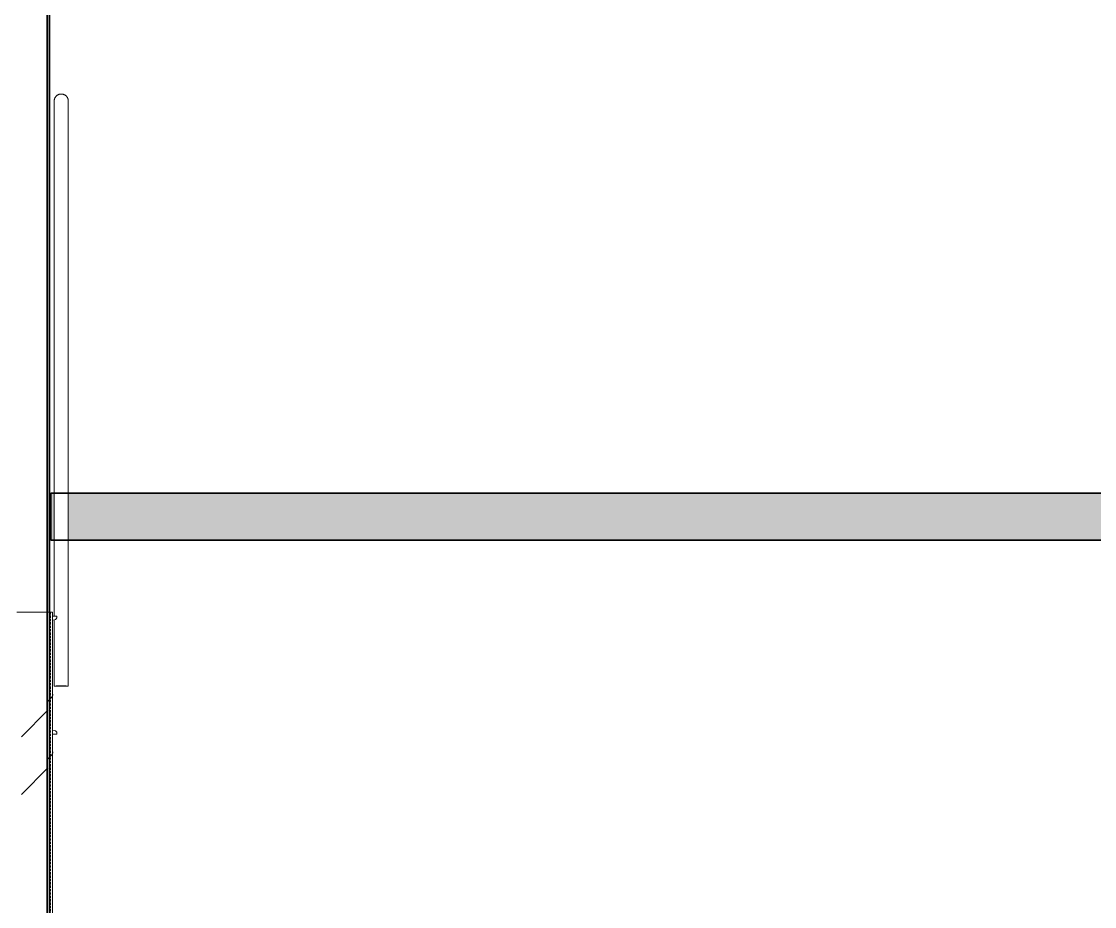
# Model space of a CAD drawing. Header units: centimetres. Extents: x -6111 to 13767, y -285 to 1600.
# Drawn here: x -3177.3 to -2950.3, y 558.5 to 745.8 of the extents above; entities that cross this region are included whole.
import ezdxf

# ---------------------------------------------------------------- set-up
doc = ezdxf.new("R2010")
doc.units = ezdxf.units.CM
doc.linetypes.add('Hidden', pattern=[0.714375, 0.47625, -0.238125])
for name, color, linetype, lineweight in [('A-FLOR', 7, 'Continuous', 9), ('A-FLOR-HRAL', 7, 'Continuous', 9), ('A-FLOR-PATT', 7, 'Continuous', 35), ('A-WALL', 7, 'Continuous', 9), ('A-WALL-PATT', 7, 'Continuous', 35), ('S-BEAM', 7, 'Continuous', 9), ('S-COLS', 7, 'Continuous', 9)]:
    doc.layers.add(name, color=color, linetype=linetype, lineweight=lineweight)
pattern_1 = [(45, (0, 0), (-25.14472, 25.14472), []), (45, (0, 38.1), (-25.14472, 25.14472), [])]

# ---------------------------------------------------------------- blocks, each defined once
blk = doc.blocks.new('PQ_RVR_ARQ-01_ZZ_ZZ_MO_T_A_rvt-2-Elevación Eje 2')
at = {"layer": 'A-FLOR-PATT', "lineweight": 9, "true_color": 0xeaeaea}
h = blk.add_hatch(color=254, dxfattribs=at)
h.paths.add_polyline_path([(-4677.56, 636.02), (-4677.56, 646.02), (-5472.79, 646.02), (-5472.79, 636.02), (-4748.56, 636.02)])
h.paths.add_polyline_path([(-5475.79, 636.02), (-5475.79, 646.02), (-5476.46, 646.02), (-5476.46, 636.02)])
at = {"layer": 'A-WALL-PATT', "lineweight": 9, "true_color": 0xeaeaea}
blk.add_hatch(color=254, dxfattribs=at).paths.add_polyline_path([(-5477.1, 620.8), (-5476.76, 620.8), (-5476.76, 974.35), (-5477.26, 974.21), (-5477.26, 620.8)])
at = {"layer": 'A-FLOR', "color": 254, "lineweight": 35, "true_color": 0xcccccc}
for p, q in [((-4677.56, 646.02), (-5476.46, 646.02)), ((-5476.46, 646.02), (-5476.46, 636.02)), ((-5476.46, 636.02), (-4677.56, 636.02))]:
    blk.add_line(p, q, dxfattribs=at)
at = {"layer": 'A-WALL', "color": 254, "lineweight": 35, "true_color": 0xcccccc}
for p, q in [((-5477.26, 974.21), (-5477.26, 518.03)), ((-5476.76, 518.03), (-5476.76, 974.35))]:
    blk.add_line(p, q, dxfattribs=at)
blk = doc.blocks.new('FP_86-Elevación Eje 2')
at = {"layer": 'S-COLS'}
blk.add_line((-5476.15, 46.02), (-5476.15, 620.8), dxfattribs=at)
at = {"layer": 'S-COLS', "color": 9, "true_color": 0xc0c0c0}
for p, q in [((-5477.1, 601.99), (-5477.08, 602.02)), ((-5477.08, 602.02), (-5477.05, 602.04)), ((-5477.05, 602.04), (-5477.03, 602.06)), ((-5477.03, 602.06), (-5477, 602.09)), ((-5477, 602.09), (-5476.97, 602.11)), ((-5476.97, 602.11), (-5476.95, 602.13)), ((-5476.95, 602.13), (-5476.92, 602.16)), ((-5476.92, 602.16), (-5476.9, 602.18)), ((-5476.9, 602.18), (-5476.87, 602.2)), ((-5476.87, 602.2), (-5476.85, 602.23)), ((-5476.85, 602.23), (-5476.82, 602.25)), ((-5476.82, 602.25), (-5476.79, 602.27)), ((-5476.79, 602.27), (-5476.77, 602.3)), ((-5476.77, 602.3), (-5476.75, 602.32)), ((-5476.75, 602.32), (-5476.72, 602.34)), ((-5476.72, 602.34), (-5476.7, 602.37)), ((-5476.7, 602.37), (-5476.67, 602.39)), ((-5476.67, 602.39), (-5476.65, 602.41)), ((-5476.65, 602.41), (-5476.62, 602.44)), ((-5476.62, 602.44), (-5476.6, 602.46)), ((-5476.6, 602.46), (-5476.58, 602.48)), ((-5476.58, 602.48), (-5476.56, 602.51)), ((-5476.56, 602.51), (-5476.53, 602.53)), ((-5476.53, 602.53), (-5476.51, 602.55)), ((-5476.51, 602.55), (-5476.49, 602.58)), ((-5476.49, 602.58), (-5476.47, 602.6)), ((-5476.47, 602.6), (-5476.45, 602.62)), ((-5476.45, 602.62), (-5476.43, 602.65)), ((-5476.43, 602.65), (-5476.41, 602.67)), ((-5476.41, 602.67), (-5476.39, 602.69)), ((-5476.39, 602.69), (-5476.37, 602.72)), ((-5476.37, 602.72), (-5476.35, 602.74)), ((-5476.35, 602.74), (-5476.33, 602.76)), ((-5476.33, 602.76), (-5476.31, 602.79)), ((-5476.31, 602.79), (-5476.3, 602.81)), ((-5476.3, 602.81), (-5476.28, 602.83)), ((-5476.28, 602.83), (-5476.26, 602.86)), ((-5476.26, 602.86), (-5476.25, 602.88)), ((-5476.25, 602.88), (-5476.23, 602.9)), ((-5476.23, 602.9), (-5476.22, 602.93)), ((-5476.22, 602.93), (-5476.2, 602.95)), ((-5476.2, 602.95), (-5476.19, 602.97)), ((-5476.19, 602.97), (-5476.18, 603)), ((-5476.18, 603), (-5476.16, 603.02)), ((-5476.16, 603.02), (-5476.15, 603.04)), ((-5476.15, 603.04), (-5476.14, 603.07)), ((-5476.14, 603.07), (-5476.13, 603.09)), ((-5476.13, 603.09), (-5476.12, 603.11)), ((-5476.12, 603.11), (-5476.11, 603.14)), ((-5476.11, 603.14), (-5476.1, 603.16)), ((-5476.1, 603.16), (-5476.09, 603.18)), ((-5476.09, 603.18), (-5476.08, 603.21)), ((-5476.08, 603.23), (-5476.07, 603.25)), ((-5476.08, 603.21), (-5476.08, 603.23)), ((-5476.07, 603.25), (-5476.06, 603.28)), ((-5476.06, 603.3), (-5476.05, 603.32)), ((-5476.06, 603.28), (-5476.06, 603.3)), ((-5476.05, 603.37), (-5476.04, 603.39)), ((-5476.05, 603.35), (-5476.05, 603.37)), ((-5476.05, 603.32), (-5476.05, 603.35)), ((-5476.04, 603.44), (-5476.04, 603.46)), ((-5476.04, 603.42), (-5476.04, 603.44)), ((-5476.04, 603.39), (-5476.04, 603.42)), ((-5476.7, 590.18), (-5476.67, 590.2)), ((-5476.67, 590.2), (-5476.65, 590.22)), ((-5476.65, 590.22), (-5476.62, 590.25)), ((-5476.62, 590.25), (-5476.6, 590.27)), ((-5476.6, 590.27), (-5476.58, 590.29)), ((-5476.58, 590.29), (-5476.56, 590.32)), ((-5476.56, 590.32), (-5476.53, 590.34)), ((-5476.53, 590.34), (-5476.51, 590.36)), ((-5476.51, 590.36), (-5476.49, 590.39)), ((-5476.49, 590.39), (-5476.47, 590.41)), ((-5476.47, 590.41), (-5476.45, 590.43)), ((-5476.45, 590.43), (-5476.43, 590.46)), ((-5476.43, 590.46), (-5476.41, 590.48)), ((-5476.41, 590.48), (-5476.39, 590.5)), ((-5476.39, 590.5), (-5476.37, 590.53)), ((-5476.37, 590.53), (-5476.35, 590.55)), ((-5476.35, 590.55), (-5476.33, 590.57)), ((-5476.33, 590.57), (-5476.31, 590.6)), ((-5476.31, 590.6), (-5476.3, 590.62)), ((-5476.3, 590.62), (-5476.28, 590.64)), ((-5476.28, 590.64), (-5476.26, 590.67)), ((-5476.26, 590.67), (-5476.25, 590.69)), ((-5476.25, 590.69), (-5476.23, 590.71)), ((-5476.23, 590.71), (-5476.22, 590.74)), ((-5476.22, 590.74), (-5476.2, 590.76)), ((-5476.2, 590.76), (-5476.19, 590.78)), ((-5476.19, 590.78), (-5476.18, 590.81)), ((-5476.18, 590.81), (-5476.16, 590.83)), ((-5476.16, 590.83), (-5476.15, 590.85)), ((-5476.15, 590.85), (-5476.14, 590.88)), ((-5476.14, 590.88), (-5476.13, 590.9)), ((-5476.13, 590.9), (-5476.12, 590.92)), ((-5476.12, 590.92), (-5476.11, 590.95)), ((-5476.11, 590.95), (-5476.1, 590.97)), ((-5476.1, 590.97), (-5476.09, 590.99)), ((-5476.09, 590.99), (-5476.08, 591.02)), ((-5476.08, 591.04), (-5476.07, 591.06)), ((-5476.08, 591.02), (-5476.08, 591.04)), ((-5476.07, 591.06), (-5476.06, 591.09)), ((-5476.06, 591.11), (-5476.05, 591.13)), ((-5476.06, 591.09), (-5476.06, 591.11)), ((-5476.05, 591.18), (-5476.04, 591.2)), ((-5476.05, 591.16), (-5476.05, 591.18)), ((-5476.05, 591.13), (-5476.05, 591.16)), ((-5476.04, 591.25), (-5476.04, 591.27)), ((-5476.04, 591.23), (-5476.04, 591.25)), ((-5476.04, 591.2), (-5476.04, 591.23)), ((-5477.1, 589.8), (-5477.08, 589.83)), ((-5477.08, 589.83), (-5477.05, 589.85)), ((-5477.05, 589.85), (-5477.03, 589.87)), ((-5477.03, 589.87), (-5477, 589.9)), ((-5477, 589.9), (-5476.97, 589.92)), ((-5476.97, 589.92), (-5476.95, 589.94)), ((-5476.95, 589.94), (-5476.92, 589.97)), ((-5476.92, 589.97), (-5476.9, 589.99)), ((-5476.9, 589.99), (-5476.87, 590.01)), ((-5476.87, 590.01), (-5476.85, 590.04)), ((-5476.85, 590.04), (-5476.82, 590.06)), ((-5476.82, 590.06), (-5476.79, 590.08)), ((-5476.79, 590.08), (-5476.77, 590.11)), ((-5476.77, 590.11), (-5476.75, 590.13)), ((-5476.75, 590.13), (-5476.72, 590.15)), ((-5476.72, 590.15), (-5476.7, 590.18))]:
    blk.add_line(p, q, dxfattribs=at)
blk = doc.blocks.new('HSS Rectangular-Column - 75 x 75-V85-Elevación Eje 2')
at = {"layer": 'S-COLS', "true_color": 0xc0c0c0}
h = blk.add_hatch(dxfattribs=at)
h.set_pattern_fill('FP_2', color=9, style=0, pattern_type=2)
h.set_pattern_definition(pattern_1)
h.paths.add_polyline_path([(-5477.1, 46.02), (-5477.1, 620.8), (-5482.7, 620.8), (-5482.7, 46.02)])
at = {"layer": 'S-COLS'}
for p, q in [((-5483.65, 620.8), (-5482.7, 620.8)), ((-5477.1, 620.8), (-5482.7, 620.8)), ((-5477.1, 620.8), (-5476.15, 620.8))]:
    blk.add_line(p, q, dxfattribs=at)
at = {"layer": 'S-COLS', "linetype": 'Hidden'}
blk.add_line((-5476.55, 620.8), (-5476.55, 46.02), dxfattribs=at)
at = {"layer": 'S-COLS'}
blk.add_blockref('FP_86-Elevación Eje 2', (0, 0), dxfattribs=at)
blk = doc.blocks.new('C Shapes - C12X25-V92-Elevación Eje 2')
at = {"layer": 'S-BEAM', "true_color": 0xc0c0c0}
h = blk.add_hatch(dxfattribs=at)
h.set_pattern_fill('FP_2', color=9, style=0, pattern_type=2)
h.set_pattern_definition(pattern_1)
h.paths.add_polyline_path([(-5475.21, 594.99), (-5475.22, 595.31), (-5475.74, 595.79), (-5476.15, 595.86), (-5476.15, 594.99)])
h.paths.add_polyline_path([(-5476.15, 619.12), (-5475.74, 619.19), (-5475.21, 619.82), (-5475.21, 619.99), (-5476.15, 619.99), (-5476.15, 619.71)])
at = {"layer": 'S-BEAM'}
for p, q in [((-5475.21, 619.99), (-5476.15, 619.99)), ((-5475.21, 619.82), (-5475.21, 619.99)), ((-5476.15, 619.12), (-5475.74, 619.19)), ((-5475.74, 595.79), (-5476.15, 595.86)), ((-5476.15, 594.99), (-5475.21, 594.99)), ((-5475.21, 594.99), (-5475.21, 595.16))]:
    blk.add_line(p, q, dxfattribs=at)
for centre, start, end in [((-5475.84, 619.82), 279.46, 0), ((-5475.84, 595.16), 0, 80.54)]:
    blk.add_arc(centre, 0.636, start, end, dxfattribs=at)
blk = doc.blocks.new('Railings 5 - Railings 1-1757025-Elevación Eje 2')
at = {"layer": 'A-FLOR-HRAL', "color": 8, "true_color": 0x808080}
for p, q in [((-5475.79, 729.19), (-5475.79, 721.31)), ((-5475.79, 728.95), (-5475.79, 728.95)), ((-5475.79, 728.95), (-5475.79, 728.09)), ((-5472.79, 726.7), (-5472.79, 729.19)), ((-5472.79, 728.95), (-5472.79, 728.95)), ((-5472.79, 728.09), (-5472.79, 728.95)), ((-5472.79, 721.31), (-5472.79, 725.09)), ((-5475.79, 721.31), (-5475.79, 698.44)), ((-5472.79, 698.44), (-5472.79, 721.31)), ((-5475.79, 698.44), (-5475.79, 619.99)), ((-5472.79, 694.33), (-5472.79, 698.44)), ((-5472.79, 605.17), (-5472.79, 692.14)), ((-5475.79, 690.08), (-5475.79, 688.53)), ((-5472.79, 688.53), (-5472.79, 690.08)), ((-5475.79, 619.18), (-5475.79, 605.17))]:
    blk.add_line(p, q, dxfattribs=at)
at = {"layer": 'A-FLOR-HRAL', "color": 8, "true_color": 0x808080, "flags": 128}
for points in [[(-5475.79, 728.95), (-5475.79, 729.01), (-5475.79, 729.07), (-5475.78, 729.13), (-5475.77, 729.19), (-5475.76, 729.25), (-5475.75, 729.31), (-5475.73, 729.36), (-5475.71, 729.42), (-5475.69, 729.48), (-5475.67, 729.53), (-5475.65, 729.59), (-5475.62, 729.64), (-5475.59, 729.7), (-5475.56, 729.75), (-5475.53, 729.8), (-5475.49, 729.85), (-5475.46, 729.89), (-5475.42, 729.94), (-5475.38, 729.98), (-5475.34, 730.03), (-5475.29, 730.07), (-5475.25, 730.11), (-5475.2, 730.14), (-5475.15, 730.18), (-5475.1, 730.21), (-5475.05, 730.24), (-5475, 730.27), (-5474.94, 730.3), (-5474.89, 730.32), (-5474.83, 730.35), (-5474.78, 730.37), (-5474.72, 730.39), (-5474.66, 730.4), (-5474.6, 730.42), (-5474.55, 730.43), (-5474.49, 730.44), (-5474.43, 730.44), (-5474.37, 730.45), (-5474.31, 730.45), (-5474.29, 730.45)], [(-5475.79, 728.95), (-5475.79, 728.94), (-5475.79, 728.92), (-5475.79, 728.89), (-5475.79, 728.85), (-5475.79, 728.79), (-5475.79, 728.72), (-5475.79, 728.64), (-5475.79, 728.54), (-5475.79, 728.44), (-5475.79, 728.32), (-5475.79, 728.19), (-5475.79, 728.05), (-5475.79, 727.89), (-5475.79, 727.73), (-5475.79, 727.55), (-5475.79, 727.37), (-5475.79, 727.17), (-5475.79, 726.96), (-5475.79, 726.75), (-5475.79, 726.52), (-5475.79, 726.29), (-5475.79, 726.05), (-5475.79, 725.8), (-5475.79, 725.54), (-5475.79, 725.27), (-5475.79, 725), (-5475.79, 724.72), (-5475.79, 724.44), (-5475.79, 724.14), (-5475.79, 723.85), (-5475.79, 723.55), (-5475.79, 723.24), (-5475.79, 722.94), (-5475.79, 722.62), (-5475.79, 722.31), (-5475.79, 721.99), (-5475.79, 721.68), (-5475.79, 721.36), (-5475.79, 721.31)], [(-5474.29, 730.45), (-5474.23, 730.45), (-5474.17, 730.44), (-5474.11, 730.44), (-5474.05, 730.43), (-5473.99, 730.42), (-5473.93, 730.41), (-5473.88, 730.39), (-5473.82, 730.37), (-5473.76, 730.35), (-5473.71, 730.33), (-5473.65, 730.31), (-5473.6, 730.28), (-5473.55, 730.25), (-5473.49, 730.22), (-5473.44, 730.19), (-5473.39, 730.15), (-5473.35, 730.12), (-5473.3, 730.08), (-5473.26, 730.04), (-5473.21, 729.99), (-5473.17, 729.95), (-5473.13, 729.91), (-5473.1, 729.86), (-5473.06, 729.81), (-5473.03, 729.76), (-5473, 729.71), (-5472.97, 729.66), (-5472.94, 729.6), (-5472.92, 729.55), (-5472.89, 729.49), (-5472.87, 729.44), (-5472.85, 729.38), (-5472.84, 729.32), (-5472.82, 729.26), (-5472.81, 729.2), (-5472.8, 729.15), (-5472.8, 729.09), (-5472.79, 729.03), (-5472.79, 728.97), (-5472.79, 728.95)], [(-5472.79, 721.31), (-5472.79, 721.63), (-5472.79, 721.95), (-5472.79, 722.27), (-5472.79, 722.58), (-5472.79, 722.89), (-5472.79, 723.2), (-5472.79, 723.51), (-5472.79, 723.81), (-5472.79, 724.11), (-5472.79, 724.4), (-5472.79, 724.68), (-5472.79, 724.96), (-5472.79, 725.24), (-5472.79, 725.5), (-5472.79, 725.76), (-5472.79, 726.01), (-5472.79, 726.26), (-5472.79, 726.49), (-5472.79, 726.72), (-5472.79, 726.94), (-5472.79, 727.14), (-5472.79, 727.34), (-5472.79, 727.53), (-5472.79, 727.71), (-5472.79, 727.87), (-5472.79, 728.03), (-5472.79, 728.17), (-5472.79, 728.3), (-5472.79, 728.42), (-5472.79, 728.53), (-5472.79, 728.63), (-5472.79, 728.71), (-5472.79, 728.78), (-5472.79, 728.84), (-5472.79, 728.89), (-5472.79, 728.92), (-5472.79, 728.94), (-5472.79, 728.95)], [(-5475.79, 698.44), (-5475.79, 698.12), (-5475.79, 697.8), (-5475.79, 697.48), (-5475.79, 697.16), (-5475.79, 696.85), (-5475.79, 696.53), (-5475.79, 696.22), (-5475.79, 695.91), (-5475.79, 695.6), (-5475.79, 695.3), (-5475.79, 695), (-5475.79, 694.71), (-5475.79, 694.42), (-5475.79, 694.14), (-5475.79, 693.86), (-5475.79, 693.6), (-5475.79, 693.33), (-5475.79, 693.08), (-5475.79, 692.83), (-5475.79, 692.6), (-5475.79, 692.37), (-5475.79, 692.15), (-5475.79, 691.94), (-5475.79, 691.74), (-5475.79, 691.55), (-5475.79, 691.37), (-5475.79, 691.2), (-5475.79, 691.04), (-5475.79, 690.89), (-5475.79, 690.76), (-5475.79, 690.64), (-5475.79, 690.52), (-5475.79, 690.42), (-5475.79, 690.34), (-5475.79, 690.26), (-5475.79, 690.2), (-5475.79, 690.15), (-5475.79, 690.11), (-5475.79, 690.09), (-5475.79, 690.08)], [(-5472.79, 690.08), (-5472.79, 690.09), (-5472.79, 690.12), (-5472.79, 690.16), (-5472.79, 690.21), (-5472.79, 690.27), (-5472.79, 690.35), (-5472.79, 690.44), (-5472.79, 690.54), (-5472.79, 690.65), (-5472.79, 690.78), (-5472.79, 690.92), (-5472.79, 691.06), (-5472.79, 691.22), (-5472.79, 691.4), (-5472.79, 691.58), (-5472.79, 691.77), (-5472.79, 691.97), (-5472.79, 692.18), (-5472.79, 692.4), (-5472.79, 692.63), (-5472.79, 692.87), (-5472.79, 693.12), (-5472.79, 693.37), (-5472.79, 693.64), (-5472.79, 693.91), (-5472.79, 694.18), (-5472.79, 694.47), (-5472.79, 694.75), (-5472.79, 695.05), (-5472.79, 695.35), (-5472.79, 695.65), (-5472.79, 695.96), (-5472.79, 696.27), (-5472.79, 696.58), (-5472.79, 696.89), (-5472.79, 697.21), (-5472.79, 697.53), (-5472.79, 697.85), (-5472.79, 698.17), (-5472.79, 698.44)]]:
    blk.add_lwpolyline(points, dxfattribs=at)
at = {"layer": 'A-FLOR-HRAL', "color": 8, "true_color": 0x808080}
for centre, start_param, end_param in [((-5474.29, 729.19), 2.879793, 3.141593), ((-5474.29, 729.19), 0, 0.261799), ((-5474.29, 605.17), 1.570796, 3.141593), ((-5474.29, 605.17), 3.403392, 4.712389), ((-5474.29, 605.17), 0, 1.570796), ((-5474.29, 605.17), 4.712389, 6.021386)]:
    blk.add_ellipse(centre, major_axis=(1.5, 0), ratio=0.01189, start_param=start_param, end_param=end_param, dxfattribs=at)

msp = doc.modelspace()

# ---------------------------------------------------------------- block references
at = {"lineweight": 5}
msp.add_blockref('PQ_RVR_ARQ-01_ZZ_ZZ_MO_T_A_rvt-2-Elevación Eje 2', (2305.433, 0), dxfattribs=at)
at = {"layer": 'A-FLOR-HRAL', "color": 8, "true_color": 0x808080}
msp.add_blockref('Railings 5 - Railings 1-1757025-Elevación Eje 2', (2305.433, 0), dxfattribs=at)
at = {"layer": 'S-BEAM'}
msp.add_blockref('C Shapes - C12X25-V92-Elevación Eje 2', (2305.433, 0), dxfattribs=at)
at = {"layer": 'S-COLS'}
msp.add_blockref('HSS Rectangular-Column - 75 x 75-V85-Elevación Eje 2', (2305.433, 0), dxfattribs=at)

doc.saveas('drawing.dxf')
